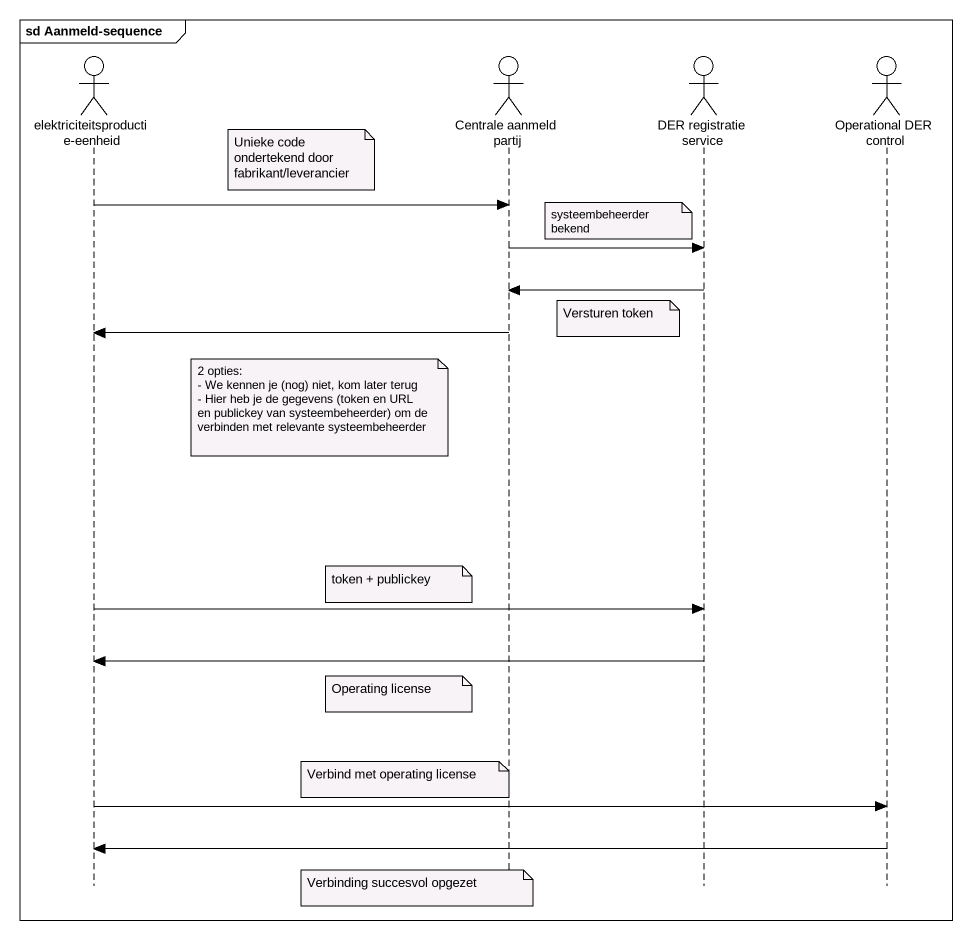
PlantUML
@startuml
mainframe sd Aanmeld-sequence
hide footbox
actor "elektriciteitsproductie-eenheid" as elektriciteitsproductie
actor "Centrale aanmeld partij" as Centrale_aanmeld_partij
actor "DER registratie service" as DER_registratie_service
actor "Operational DER control" as Operational_DER_control

note right of elektriciteitsproductie : Unieke code ondertekend door fabrikant/leverancier
elektriciteitsproductie -> Centrale_aanmeld_partij
note left of DER_registratie_service : systeembeheerder bekend
Centrale_aanmeld_partij -> DER_registratie_service
DER_registratie_service -> Centrale_aanmeld_partij
note left of DER_registratie_service : Versturen token
Centrale_aanmeld_partij -> elektriciteitsproductie
note left of Centrale_aanmeld_partij
  2 opties:
  - We kennen je (nog) niet, kom later terug
  - Hier heb je de gegevens (token en URL en publickey van systeembeheerder) om de verbinden met relevante systeembeheerder
end note
note left of Centrale_aanmeld_partij : token + publickey
elektriciteitsproductie -> DER_registratie_service
DER_registratie_service -> elektriciteitsproductie
note left of Centrale_aanmeld_partij : Operating license
note over Centrale_aanmeld_partij : Verbind met operating license
elektriciteitsproductie -> Operational_DER_control
Operational_DER_control -> elektriciteitsproductie
note over Centrale_aanmeld_partij : Verbinding succesvol opgezet
@enduml
